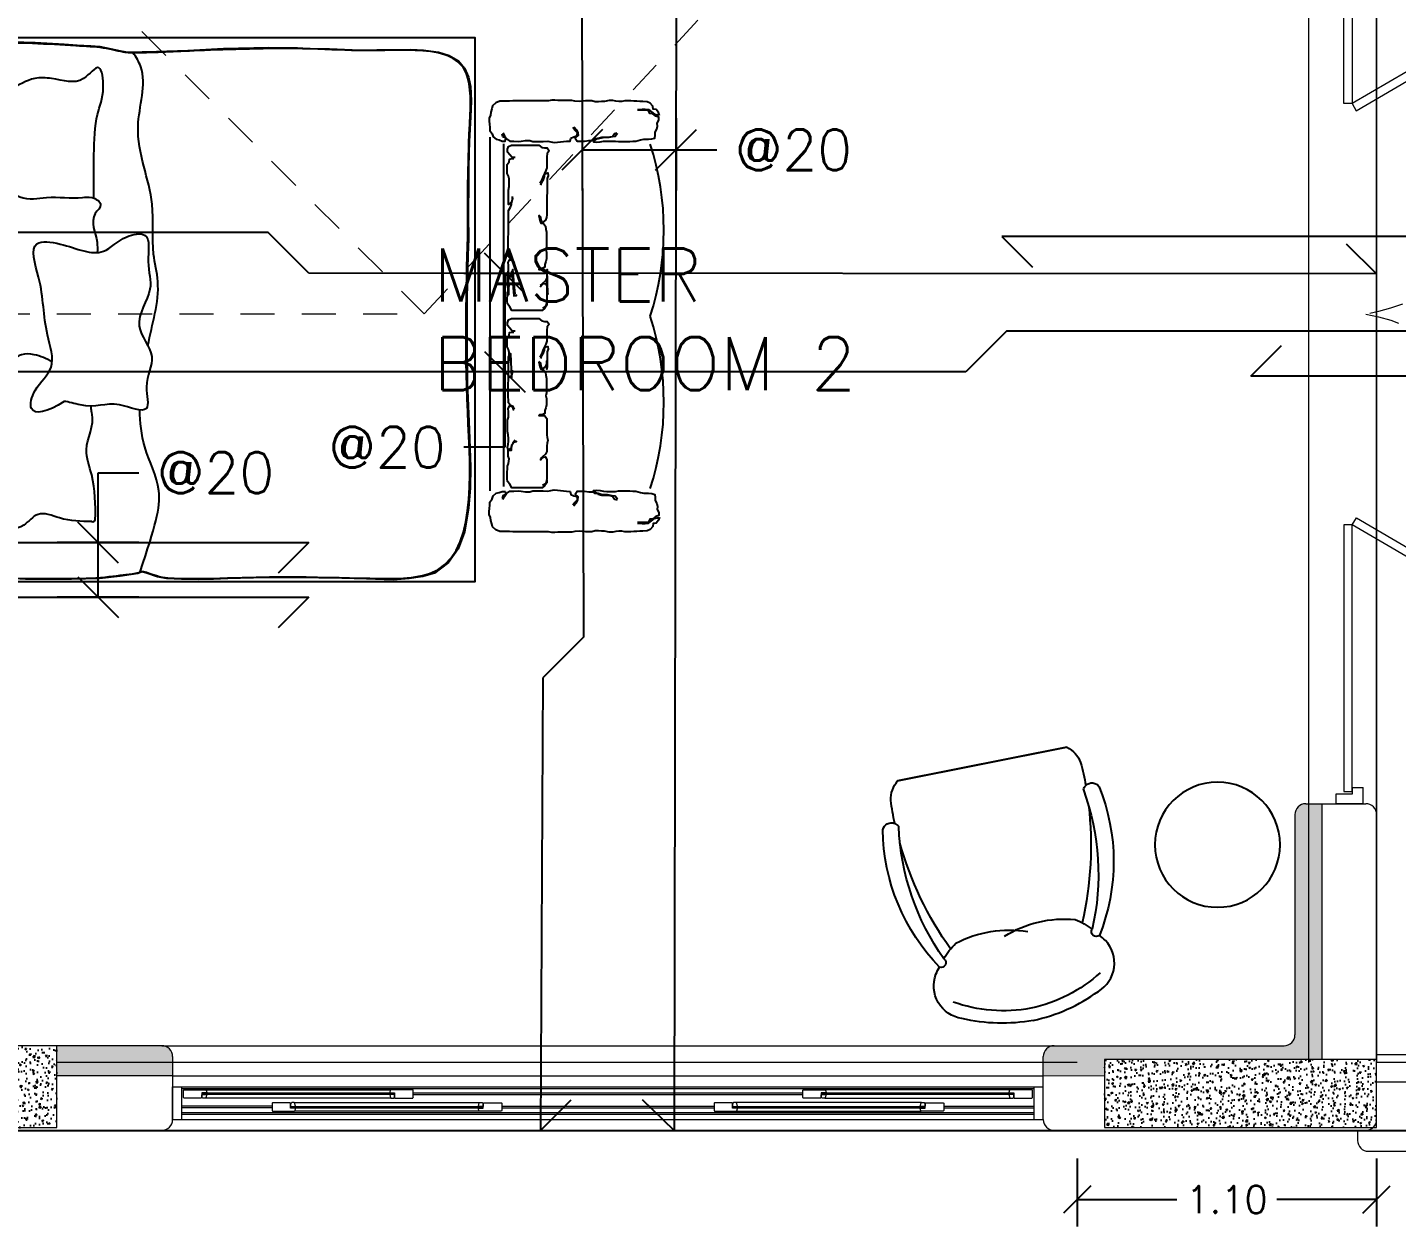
# Model space of a CAD drawing. Header units: metres. Extents: x -232 to 581, y 30 to 789.
# Drawn here: x 234.35 to 239.39, y 518.64 to 523.05 of the extents above; entities that cross this region are included whole.
import ezdxf

# ---------------------------------------------------------------- set-up
doc = ezdxf.new("R2010")
doc.units = ezdxf.units.M
doc.linetypes.add('HIDDEN', pattern=[9.525, 6.35, -3.175])
doc.linetypes.add('HIDDEN2', pattern=[0.1875, 0.125, -0.0625])
for name, color, linetype, lineweight in [('A-DOOR', 35, 'Continuous', 5), ('A-WALL', 250, 'Continuous', 20), ('baños', 140, 'Continuous', 0), ('Columnas', 7, 'Continuous', 18), ('cristales', 131, 'Continuous', 0), ('muros bajitos', 252, 'Continuous', 5), ('textos', 7, 'Continuous', 0), ('VIGAS', 1, 'HIDDEN', 15)]:
    doc.layers.add(name, color=color, linetype=linetype, lineweight=lineweight)
for name, color, linetype in [('ACERO', 5, 'Continuous'), ('BP', 3, 'Continuous'), ('DIMTEXTO', 4, 'Continuous'), ('HATCH', 8, 'Continuous'), ('MOBILIARIOS', 252, 'Continuous')]:
    doc.layers.add(name, color=color, linetype=linetype)
doc.layers.add('PISO', color=7, linetype='Continuous', lineweight=5, true_color=0xe6e6e6)
doc.layers.add('Techos 1', color=7, linetype='HIDDEN2', lineweight=9, true_color=0x42391a)
doc.layers.add('RELLENO SECCION', color=8, linetype='Continuous', lineweight=0, transparency=0.4)
doc.styles.add('SMPLEX', font='simplex.shx')
doc.styles.get("Standard").update_dxf_attribs({"font": 'arial.ttf'})
pattern_1 = [(50, (114.33107, 55.238796), (0.058299094, -0.005100507), [0.006096, -0.067056]), (355, (114.33107, 55.238796), (-0.011277895, 0.06113819), [0.0048768, -0.053644987]), (100.451445, (114.33593, 55.23837), (0.0470212, 0.05603768), [0.005180803, -0.056988878]), (46.1842, (114.33107, 55.25505), (0.086745293, -0.013453545), [0.009144, -0.100584]), (96.63556, (114.3383, 55.25393), (0.07596932, 0.07917636), [0.00777121, -0.085483395]), (351.18415, (114.33107, 55.25505), (0.07596932, 0.07917636), [0.00731519, -0.080467114]), (21, (114.3392, 55.25099), (0.048516605, -0.032724863), [0.006096, -0.067056]), (326, (114.3392, 55.25099), (0.01977665, 0.05894015), [0.0048768, -0.0536448]), (71.451445, (114.34324, 55.24826), (0.068293254, 0.026215286), [0.005180803, -0.05698878]), (37.5, (114.331071, 55.238796), (0.000988353, 0.0270576124), [0, -0.05299456, 0, -0.0544576, 0, -0.053848]), (7.5, (114.33107, 55.238796), (0.021382292, 0.032057784), [0, -0.03104896, 0, -0.05177536, 0, -0.0205232]), (327.5, (114.312946, 55.238796), (0.0433889905, -0.001833198), [0, -0.02032, 0, -0.0633984, 0, -0.0841248]), (317.5, (114.304818, 55.238796), (0.047401338, 0.008136477), [0, -0.026416, 0, -0.04210304, 0, -0.0597408])]

# ---------------------------------------------------------------- blocks, each defined once
blk = doc.blocks.new('_Oblique')
at = {"color": 0, "linetype": 'ByBlock', "lineweight": -2}
blk.add_line((-0.5, -0.5), (0.5, 0.5), dxfattribs=at)
blk = doc.blocks.new('planta de entrepiso 20.03')
at = {"layer": 'ACERO', "color": 18, "true_color": 0x000000}
for p, q in [((44.4167, -34.0168), (44.4278, -38.2041)), ((44.7682, -35.7421), (44.7602, -40.0168)), ((43.2678, -36.7175), (39.9025, -36.7176)), ((43.4178, -36.8675), (43.2678, -36.7175)), ((48.5189, -36.7333), (45.9644, -36.7333)), ((45.9644, -36.7333), (46.0769, -36.8458)), ((47.2297, -36.7594), (47.342, -36.87)), ((47.342, -36.87), (43.4178, -36.8675)), ((45.9821, -37.08), (45.8321, -37.23)), ((48.5337, -37.0799), (45.9821, -37.08)), ((46.8805, -37.2459), (46.993, -37.1334)), ((45.8321, -37.23), (41.692, -37.2301)), ((50.6741, -37.2459), (46.8805, -37.2459)), ((39.8498, -37.8575), (43.4178, -37.8575)), ((43.4178, -37.8575), (43.3053, -37.97)), ((39.8498, -38.0575), (43.4178, -38.0575)), ((43.4178, -38.0575), (43.3053, -38.17)), ((44.4278, -38.2041), (44.2774, -38.3537)), ((44.2774, -38.3537), (44.2687, -40.0168)), ((44.2687, -40.0168), (44.3815, -39.9046)), ((44.7602, -40.0168), (44.6438, -39.9039))]:
    blk.add_line(p, q, dxfattribs=at)
at = {"layer": 'BP', "color": 18, "ltscale": 0.2, "true_color": 0x000000}
blk.add_line((41.942, -40.0168), (52.4188, -40.0168), dxfattribs=at)
at = {"layer": 'DIMTEXTO', "color": 18, "true_color": 0x000000}
for p, q in [((44.4226, -36.303), (44.4226, -36.5643)), ((44.7674, -36.2985), (44.7674, -36.5643)), ((44.4226, -36.4143), (44.7674, -36.4143)), ((44.7674, -36.4143), (44.9174, -36.4143)), ((44.288, -36.8686), (43.988, -36.8686)), ((44.138, -36.8686), (44.138, -37.23)), ((44.288, -37.23), (43.988, -37.23)), ((44.138, -37.23), (44.138, -37.5068)), ((44.138, -37.5068), (43.988, -37.5068)), ((42.6433, -37.8575), (42.6433, -37.6006)), ((42.6433, -37.6006), (42.7933, -37.6006)), ((42.7933, -37.8575), (42.4933, -37.8575)), ((42.6433, -38.0575), (42.6433, -37.8575)), ((42.7933, -38.0575), (42.4933, -38.0575))]:
    blk.add_line(p, q, dxfattribs=at)
at = {"layer": 'DIMTEXTO', "color": 18, "ltscale": 0.2, "true_color": 0x000000}
for p, q in [((46.2415, -40.1202), (46.2415, -40.3702)), ((47.342, -40.1202), (47.342, -40.3702)), ((46.2415, -40.2702), (46.6084, -40.2702)), ((47.342, -40.2702), (46.9751, -40.2702))]:
    blk.add_line(p, q, dxfattribs=at)
at = {"layer": 'VIGAS', "color": 18, "true_color": 0x000000}
for p, q in [((47.092, -35.0968), (47.0919, -39.7668)), ((47.342, -35.0968), (47.3419, -39.7668)), ((46.2415, -39.7671), (42.492, -39.7668)), ((51.8919, -39.7647), (47.3419, -39.7668)), ((46.2415, -40.0171), (42.492, -40.0168)), ((51.892, -40.0147), (47.342, -40.0168))]:
    blk.add_line(p, q, dxfattribs=at)
at = {"layer": 'DIMTEXTO', "color": 18, "true_color": 0x000000, "xscale": 0.15, "yscale": 0.15, "zscale": 0.15}
for p, rotation in [((44.4226, -36.4143), 180), ((44.138, -36.8686), 90), ((44.138, -37.23), 270), ((42.6433, -37.8575), 90), ((42.6433, -38.0575), 270)]:
    blk.add_blockref('_Oblique', p, dxfattribs=dict(at, rotation=rotation))
blk.add_blockref('_Oblique', (44.7674, -36.4143), dxfattribs=at)
at = {"layer": 'DIMTEXTO', "color": 18, "ltscale": 0.2, "true_color": 0x000000, "xscale": 0.1, "yscale": 0.1, "zscale": 0.1, "rotation": 180}
blk.add_blockref('_Oblique', (46.2415, -40.2702), dxfattribs=at)
at = {"layer": 'DIMTEXTO', "color": 18, "ltscale": 0.2, "true_color": 0x000000, "xscale": 0.1, "yscale": 0.1, "zscale": 0.1}
blk.add_blockref('_Oblique', (47.342, -40.2702), dxfattribs=at)
at = {"layer": 'DIMTEXTO', "color": 18, "true_color": 0x000000, "char_height": 0.15, "attachment_point": 5, "style": 'SMPLEX', "bg_fill": 3, "box_fill_scale": 1.1, "bg_fill_color": 256, "bg_fill_true_color": 13158600, "bg_fill_transparency": 0}
for insert in [(45.1996, -36.4143), (43.7059, -37.5068), (43.0754, -37.6006)]:
    blk.add_mtext('\\A1;@20', dxfattribs=dict(at, insert=insert))
at = {"layer": 'DIMTEXTO', "color": 18, "ltscale": 0.2, "true_color": 0x000000, "insert": (46.7918, -40.2702), "char_height": 0.1, "attachment_point": 5, "style": 'SMPLEX', "bg_fill": 3, "box_fill_scale": 1.1, "bg_fill_color": 256, "bg_fill_true_color": 13158600, "bg_fill_transparency": 0}
blk.add_mtext('\\A1;1.10', dxfattribs=at)
blk = doc.blocks.new('A$Ca3ef8f56')
at = {"layer": 'MOBILIARIOS'}
for p, q in [((0.0032, 0.1527), (0.0032, 1.4519)), ((0.0532, 0.1694), (0.0532, 1.4284))]:
    blk.add_line(p, q, dxfattribs=at)
for points in [[(0.6249, 1.5324), (0.6212, 1.5434), (0.6126, 1.5544), (0.6016, 1.5556), (0.6004, 1.5666), (0.5906, 1.5776), (0.5796, 1.5825), (0.5637, 1.5837), (0.5527, 1.5837), (0.5417, 1.5849), (0.5307, 1.5849), (0.5197, 1.5862), (0.4977, 1.5862), (0.4867, 1.5837), (0.4757, 1.5837), (0.4647, 1.5849), (0.4537, 1.5874), (0.4402, 1.5874), (0.4231, 1.5837), (0.4121, 1.5837), (0.4011, 1.5825), (0.3889, 1.5825), (0.3766, 1.5862), (0.3534, 1.5862), (0.3412, 1.5849), (0.3302, 1.5837), (0.3143, 1.5849), (0.3033, 1.5874), (0.2519, 1.5874), (0.2409, 1.5886), (0.2299, 1.5886), (0.2177, 1.5862), (0.0868, 1.5862), (0.0746, 1.5849), (0.0391, 1.5849), (0.0245, 1.5788), (0.0122, 1.5678), (0.0086, 1.5568), (0.0061, 1.5446), (0.0037, 1.5336), (0, 1.5226), (0, 1.5116), (0.0012, 1.5006), (0.0024, 1.4884), (0.0024, 1.4774), (0.011, 1.4652), (0.0147, 1.4542), (0.0257, 1.4445), (0.0367, 1.442), (0.0477, 1.4383), (0.0587, 1.4383), (0.0611, 1.4493), (0.0501, 1.4542), (0.0477, 1.464)], [(0.4708, 1.4664), (0.4622, 1.4554), (0.4512, 1.4542), (0.4341, 1.4506), (0.4231, 1.4506), (0.4109, 1.4493), (0.3999, 1.4457), (0.3876, 1.4457), (0.3828, 1.4347), (0.395, 1.4335), (0.4072, 1.4347), (0.4194, 1.4371), (0.4317, 1.4383), (0.4635, 1.4383), (0.4745, 1.4359), (0.516, 1.4359), (0.527, 1.4371), (0.5381, 1.4371), (0.5552, 1.442), (0.5674, 1.4445), (0.5845, 1.4445), (0.5968, 1.4457), (0.6078, 1.4493), (0.609, 1.4603), (0.609, 1.4713), (0.6151, 1.4823), (0.6175, 1.4933), (0.6163, 1.5043), (0.6224, 1.5153), (0.6224, 1.5263), (0.6114, 1.53), (0.6004, 1.5385), (0.5894, 1.5397), (0.5845, 1.5507), (0.5735, 1.552), (0.5442, 1.552)], [(0.5442, 1.5544), (0.5613, 1.5556), (0.5723, 1.5556), (0.5845, 1.5544), (0.5955, 1.5458), (0.6065, 1.5373), (0.6175, 1.5348), (0.6212, 1.5348)], [(0.0501, 1.4677), (0.0563, 1.4567), (0.0636, 1.4457), (0.0758, 1.4371), (0.0905, 1.4371), (0.1064, 1.4359), (0.1174, 1.4371), (0.1333, 1.4396), (0.1492, 1.4396), (0.1602, 1.4359), (0.1981, 1.4359), (0.2152, 1.4371), (0.2262, 1.4347), (0.2385, 1.4322), (0.2507, 1.4335), (0.2617, 1.4347), (0.2727, 1.4359), (0.2837, 1.4371), (0.2972, 1.4383), (0.2996, 1.4493), (0.3106, 1.4542), (0.3216, 1.4567), (0.3241, 1.4677), (0.3143, 1.4787), (0.3069, 1.4884)], [(0.3106, 1.4909), (0.3204, 1.4799), (0.3253, 1.4689), (0.3265, 1.4579), (0.3155, 1.4481), (0.3228, 1.4371), (0.3497, 1.4371), (0.3656, 1.4396), (0.3779, 1.4396), (0.3889, 1.4408), (0.3999, 1.4481), (0.4133, 1.4518), (0.4402, 1.4518), (0.4525, 1.4554), (0.4598, 1.4664), (0.4696, 1.4689)], [(0.0946, 1.3772), (0.0844, 1.3772), (0.0759, 1.3874), (0.0673, 1.3976), (0.0673, 1.4078), (0.0708, 1.4181), (0.081, 1.4232), (0.1822, 1.4232), (0.1924, 1.4146), (0.2026, 1.4129), (0.2129, 1.4129), (0.2197, 1.4027), (0.2129, 1.3925), (0.2112, 1.3806), (0.2112, 1.3397), (0.2078, 1.3294), (0.2026, 1.3192), (0.1975, 1.309), (0.1941, 1.2988), (0.189, 1.2885), (0.1856, 1.2817)], [(0.0844, 1.234), (0.0844, 1.2238), (0.081, 1.2135), (0.0708, 1.205), (0.0708, 1.2579), (0.0725, 1.2715), (0.0725, 1.2988), (0.0708, 1.309), (0.0656, 1.3192), (0.0656, 1.3516), (0.0725, 1.3618), (0.0742, 1.372), (0.0844, 1.3737), (0.0895, 1.3737)], [(0.189, 1.2766), (0.1924, 1.2868), (0.1992, 1.2971), (0.2026, 1.3073), (0.2044, 1.3175), (0.2146, 1.3209), (0.2163, 1.3107), (0.2129, 1.3005), (0.2129, 1.2476), (0.2112, 1.2374), (0.2112, 1.1675), (0.2095, 1.1573), (0.2061, 1.1471), (0.1958, 1.1385), (0.1907, 1.1488), (0.189, 1.159), (0.1822, 1.1658)], [(0.0929, 0.9903), (0.0878, 1.0005), (0.0776, 1.0039), (0.0708, 1.0141), (0.0708, 1.0244), (0.069, 1.0346), (0.069, 1.0857), (0.0708, 1.0959), (0.0708, 1.1829), (0.0776, 1.1948), (0.081, 1.205), (0.0827, 1.2152), (0.0861, 1.2272), (0.0861, 1.2289)], [(0.1822, 1.1641), (0.1856, 1.1471), (0.189, 1.1368), (0.1992, 1.1351), (0.2061, 1.1249), (0.2078, 1.1147), (0.2095, 1.1028), (0.2095, 1.0499), (0.2078, 1.0397), (0.2095, 1.0295), (0.2095, 1.0056), (0.2078, 0.9954), (0.2044, 0.9852), (0.2044, 0.9749), (0.1941, 0.9698), (0.1839, 0.9698), (0.1822, 0.9664), (0.2026, 0.9664), (0.2112, 0.9562), (0.2112, 0.8965), (0.2129, 0.8863), (0.2146, 0.8761), (0.2129, 0.9659), (0.2112, 0.9556), (0.2112, 0.9352), (0.2061, 0.925), (0.1958, 0.9147), (0.1873, 0.9079)], [(0.2112, 0.8449), (0.2112, 0.8346), (0.2044, 0.8244), (0.1941, 0.8159), (0.0827, 0.8159), (0.0759, 0.8295), (0.0673, 0.8397), (0.0656, 0.85), (0.0656, 0.8602), (0.0673, 0.8704), (0.0673, 0.8806), (0.0708, 0.8909), (0.0725, 0.9079), (0.069, 0.9181), (0.069, 0.9386), (0.081, 0.9403), (0.0827, 0.959), (0.0895, 0.8693), (0.0998, 0.871), (0.0981, 0.8744)], [(0.0946, 0.8761), (0.0861, 0.9659), (0.081, 0.9556), (0.0793, 0.9454), (0.069, 0.9403), (0.0673, 0.9505), (0.069, 0.9607), (0.0708, 0.8727), (0.0708, 0.8829), (0.069, 0.8965), (0.0673, 0.9085), (0.0673, 0.9494), (0.0708, 0.9613), (0.0708, 0.9818), (0.069, 0.992), (0.0742, 1.0022), (0.0844, 1.0005), (0.0878, 0.9903), (0.0895, 0.9869)], [(0.1873, 0.9028), (0.1958, 0.913), (0.2061, 0.9147), (0.2112, 0.9045), (0.2112, 0.8517), (0.2095, 0.8414), (0.2061, 0.8312), (0.1958, 0.8244)], [(0.0946, 0.74), (0.0844, 0.74), (0.0759, 0.7502), (0.0673, 0.7604), (0.0673, 0.7707), (0.0708, 0.7809), (0.081, 0.786), (0.1822, 0.786), (0.1924, 0.7775), (0.2026, 0.7758), (0.2129, 0.7758), (0.2197, 0.7656), (0.2129, 0.7553), (0.2112, 0.7434), (0.2112, 0.7025), (0.2078, 0.6923), (0.2026, 0.6821), (0.1975, 0.6718), (0.1941, 0.6616), (0.189, 0.6514), (0.1856, 0.6446)], [(0.0844, 0.5968), (0.0844, 0.5866), (0.081, 0.5764), (0.0708, 0.5679), (0.0708, 0.6207), (0.0725, 0.6343), (0.0725, 0.6616), (0.0708, 0.6718), (0.0656, 0.6821), (0.0656, 0.7144), (0.0725, 0.7247), (0.0742, 0.7349), (0.0844, 0.7366), (0.0895, 0.7366)], [(0.0929, 0.4531), (0.0878, 0.4633), (0.0776, 0.4668), (0.0708, 0.477), (0.0708, 0.4872), (0.069, 0.4974), (0.069, 0.5486), (0.0708, 0.5588), (0.0708, 0.6457), (0.0776, 0.6576), (0.081, 0.5679), (0.0827, 0.5781), (0.0861, 0.59), (0.0861, 0.5917)], [(0.189, 0.6394), (0.1924, 0.6497), (0.1992, 0.6599), (0.2026, 0.6701), (0.2044, 0.6803), (0.2146, 0.6838), (0.2163, 0.6735), (0.2129, 0.6633), (0.2129, 0.6105), (0.2112, 0.6002), (0.2112, 0.6304), (0.2095, 0.6201), (0.2061, 0.6099), (0.1958, 0.6014), (0.1907, 0.6116), (0.189, 0.6218), (0.1822, 0.6287)], [(0.1822, 0.627), (0.1856, 0.6099), (0.189, 0.5997), (0.1992, 0.598), (0.2061, 0.5878), (0.2078, 0.5775), (0.2095, 0.5656), (0.2095, 0.5128), (0.2078, 0.5025), (0.2095, 0.4923), (0.2095, 0.4685), (0.2078, 0.4582), (0.2044, 0.448), (0.2044, 0.4378), (0.1941, 0.4327), (0.1839, 0.4327), (0.1822, 0.4293), (0.2026, 0.4293), (0.2112, 0.419), (0.2112, 0.3594), (0.2129, 0.3492), (0.2146, 0.3389), (0.2129, 0.3287), (0.2112, 0.3185), (0.2112, 0.298), (0.2061, 0.2878), (0.1958, 0.2776), (0.1873, 0.2708)], [(0.0946, 0.3389), (0.0861, 0.3287), (0.081, 0.3185), (0.0793, 0.3083), (0.069, 0.3031), (0.0673, 0.3134), (0.069, 0.3236), (0.0708, 0.3355), (0.0708, 0.3457), (0.069, 0.3594), (0.0673, 0.3713), (0.0673, 0.4122), (0.0708, 0.4241), (0.0708, 0.4446), (0.069, 0.4548), (0.0742, 0.465), (0.0844, 0.4633), (0.0878, 0.4531), (0.0895, 0.4497)], [(0.2112, 0.1926), (0.2112, 0.1824), (0.2044, 0.1721), (0.1941, 0.1636), (0.0827, 0.1636), (0.0759, 0.1772), (0.0673, 0.1875), (0.0656, 0.1977), (0.0656, 0.223), (0.0673, 0.2333), (0.0673, 0.2435), (0.0708, 0.2537), (0.0725, 0.2708), (0.069, 0.281), (0.069, 0.3014), (0.081, 0.3031), (0.0827, 0.3219), (0.0895, 0.3321), (0.0998, 0.3338), (0.0981, 0.3372)], [(0.1873, 0.2656), (0.1958, 0.2759), (0.2061, 0.2776), (0.2112, 0.2673), (0.2112, 0.1994), (0.2095, 0.1892), (0.2061, 0.179), (0.1958, 0.1721)], [(0.0501, 0.1209), (0.0563, 0.1319), (0.0636, 0.1429), (0.0758, 0.1515), (0.0905, 0.1515), (0.1064, 0.1527), (0.1174, 0.1515), (0.1333, 0.149), (0.1492, 0.149), (0.1602, 0.1527), (0.1981, 0.1527), (0.2152, 0.1515), (0.2262, 0.1539), (0.2385, 0.1564), (0.2507, 0.1551), (0.2617, 0.1539), (0.2727, 0.1527), (0.2837, 0.1515), (0.2972, 0.1503), (0.2996, 0.1393), (0.3106, 0.1344), (0.3216, 0.1319), (0.3241, 0.1209), (0.3143, 0.1099), (0.3069, 0.1002)], [(0.3106, 0.0977), (0.3204, 0.1087), (0.3253, 0.1197), (0.3265, 0.1307), (0.3155, 0.1405), (0.3228, 0.1515), (0.3497, 0.1515), (0.3656, 0.149), (0.3779, 0.149), (0.3889, 0.1478), (0.3999, 0.1405), (0.4133, 0.1368), (0.4402, 0.1368), (0.4525, 0.1332), (0.4598, 0.1222), (0.4696, 0.1197)], [(0.4708, 0.1222), (0.4622, 0.1332), (0.4512, 0.1344), (0.4341, 0.138), (0.4231, 0.138), (0.4109, 0.1393), (0.3999, 0.1429), (0.3876, 0.1429), (0.3828, 0.1539), (0.395, 0.1551), (0.4072, 0.1539), (0.4194, 0.1515), (0.4317, 0.1503), (0.4635, 0.1503), (0.4745, 0.1527), (0.516, 0.1527), (0.527, 0.1515), (0.5381, 0.1515), (0.5552, 0.1466), (0.5674, 0.1441), (0.5845, 0.1441), (0.5968, 0.1429), (0.6078, 0.1393), (0.609, 0.1283), (0.609, 0.1173), (0.6151, 0.1063), (0.6175, 0.0953), (0.6163, 0.0843), (0.6224, 0.0733), (0.6224, 0.0623), (0.6114, 0.0586), (0.6004, 0.0501), (0.5894, 0.0489), (0.5845, 0.0379), (0.5735, 0.0366), (0.5442, 0.0366)], [(0.6249, 0.0562), (0.6212, 0.0452), (0.6126, 0.0342), (0.6016, 0.033), (0.6004, 0.022), (0.5906, 0.011), (0.5796, 0.0061), (0.5637, 0.0049), (0.5527, 0.0049), (0.5417, 0.0037), (0.5307, 0.0037), (0.5197, 0.0024), (0.4977, 0.0024), (0.4867, 0.0049), (0.4757, 0.0049), (0.4647, 0.0037), (0.4537, 0.0012), (0.4402, 0.0012), (0.4231, 0.0049), (0.4121, 0.0049), (0.4011, 0.0061), (0.3889, 0.0061), (0.3766, 0.0024), (0.3534, 0.0024), (0.3412, 0.0037), (0.3302, 0.0049), (0.3143, 0.0037), (0.3033, 0.0012), (0.2519, 0.0012), (0.2409, 0), (0.2299, 0), (0.2177, 0.0024), (0.0868, 0.0024), (0.0746, 0.0037), (0.0391, 0.0037), (0.0245, 0.0098), (0.0122, 0.0208), (0.0086, 0.0318), (0.0061, 0.044), (0.0037, 0.055), (0, 0.066), (0, 0.077), (0.0012, 0.088), (0.0024, 0.1002), (0.0024, 0.1112), (0.011, 0.1234), (0.0147, 0.1344), (0.0257, 0.1441), (0.0367, 0.1466), (0.0477, 0.1503), (0.0587, 0.1503), (0.0611, 0.1393), (0.0501, 0.1344), (0.0477, 0.1246)], [(0.5442, 0.0342), (0.5613, 0.033), (0.5723, 0.033), (0.5845, 0.0342), (0.5955, 0.0428), (0.6065, 0.0513), (0.6175, 0.0537), (0.6212, 0.0537)]]:
    blk.add_lwpolyline(points, dxfattribs=at)
for centre in [(-0.3846, 1.1107), (-0.3846, 0.4779)]:
    blk.add_arc(centre, 1.0261, 342.0399, 17.9601, dxfattribs=at)
blk = doc.blocks.new('A$Ca77e88c0')
at = {"layer": 'MOBILIARIOS', "linetype": 'Continuous'}
for p, q in [((0, 1.3457), (0.2432, 0.761)), ((0.2435, 0.7603), (0, 1.3457))]:
    blk.add_line(p, q, dxfattribs=at)
for points in [[(1.0081, 1.4216, 0.103931), (0.8565, 1.6353, 0.481643), (0.668, 1.624, 0.047693), (0.6541, 1.5985, 0.047693)], [(1.0081, 1.4216, -0.103931), (1.0528, 1.1635, -0.481643), (0.9119, 1.0378, -0.047693), (0.884, 1.0459, -0.047693)]]:
    blk.add_lwpolyline(points, format="xyb", dxfattribs=at)
blk.add_circle((0.8492, 0.4996), 0.2299, dxfattribs=at)
for centre, radius, start, end in [((0.5212, 0.8742), 0.7364, 79.5964, 123.1415), ((0.4617, 1.1866), 0.5495, 23.3314, 53.5948), ((0.4617, 1.1866), 0.5495, 23.3314, 53.5948), ((0.612, 0.6674), 0.9011, 88.3763, 121.4796), ((0.612, 0.6674), 0.9011, 88.3763, 121.4796), ((0.8583, 1.4567), 0.2476, 153.2165, 169.9182), ((0.8583, 1.4567), 0.2476, 153.2165, 169.9182), ((0.6434, 1.5847), 0.0175, 250.4542, 52.0587), ((0.6434, 1.5847), 0.0175, 250.4542, 52.0587), ((0.5865, 0.2493), 1.2787, 88.4542, 107.9351), ((0.5865, 0.2493), 1.2787, 88.4542, 107.9351), ((0.1421, 1.4684), 0.0325, 136.3787, 235.7351), ((1.0281, 1.5426), 0.4158, 185.8786, 223.4033), ((1.0281, 1.5426), 0.4158, 185.8786, 223.4033), ((0.4823, 0.53), 0.9795, 111.4631, 116.5118), ((0.1421, 1.4684), 0.0325, 235.6979, 268.7539), ((0.0995, 1.3192), 0.1029, 121.9514, 165.0616), ((0.4562, 1.1998), 0.5495, 351.575, 21.8384), ((0.4562, 1.1998), 0.5495, 351.575, 21.8384), ((1.108, 1.3505), 0.4158, 181.7665, 219.2912), ((-0.1206, 1.9492), 1.2787, 297.2347, 316.7156), ((-0.1206, 1.9492), 1.2787, 297.2347, 316.7156), ((0.9273, 1.2907), 0.2476, 235.2516, 251.9533), ((0.9273, 1.2907), 0.2476, 235.2516, 251.9533), ((0.8666, 1.048), 0.0175, 353.1111, 154.7156), ((0.8666, 1.048), 0.0175, 353.1111, 154.7156), ((0.1939, 1.6724), 0.9011, 283.6902, 316.7935), ((0.1939, 1.6724), 0.9011, 283.6902, 316.7935), ((0.2766, 1.4622), 0.7364, 282.0283, 325.5734), ((0.2948, 0.8495), 0.1029, 240.0914, 283.2016), ((0.0052, 1.6774), 0.9795, 288.6412, 293.6898), ((0.4307, 0.7745), 0.0325, 169.4347, 268.7911), ((0.4307, 0.7745), 0.0325, 136.3787, 169.4347), ((0.4307, 0.7745), 0.0325, 136.3787, 169.4347)]:
    blk.add_arc(centre, radius, start, end, dxfattribs=at)
blk = doc.blocks.new('A$C2f9b60d5')
at = {"layer": 'A-DOOR'}
for p, q in [((0, 0.1005), (0.06, 0.1005)), ((0, 0.1005), (0, 0.0005)), ((0.035, 0.0605), (0.035, 0.0005)), ((0.06, 0.0605), (0.035, 0.0605)), ((0.06, 0.0605), (0.06, 0.1005)), ((3.6, 0.1), (3.54, 0.1)), ((3.54, 0.06), (3.54, 0.1)), ((3.54, 0.06), (3.565, 0.06)), ((3.565, 0.06), (3.565, 0)), ((3.6, 0.1), (3.6, 0)), ((0.035, 0.0005), (0, 0.0005)), ((3.565, 0), (3.6, 0))]:
    blk.add_line(p, q, dxfattribs=at)
for points in [[(0.6314, 0.7341), (1.0247, 0.0604), (1.0509, 0.0757), (0.6576, 0.7494)], [(2.9658, 0.7337), (2.5723, 0.0601), (2.5462, 0.0754), (2.9397, 0.749)], [(0.0446, 0.0605), (1.0247, 0.0604), (1.0247, 0.0301), (0.0446, 0.0302)], [(3.5524, 0.06), (2.5723, 0.0601), (2.5723, 0.0298), (3.5524, 0.0297)]]:
    blk.add_lwpolyline(points, close=True, dxfattribs=at)
at = {"layer": 'A-DOOR', "linetype": 'HIDDEN2'}
for centre, start, end in [((0.96, -0.0488), 10.7613, 110.7488), ((2.637, -0.0491), 69.2325, 169.2199)]:
    blk.add_arc(centre, 0.8536, start, end, dxfattribs=at)
blk = doc.blocks.new('A$C89702949')
at = {"layer": 'HATCH'}
h = blk.add_hatch(dxfattribs=at)
h.set_pattern_fill('AR-CONC', color=256, scale=0.00032)
h.set_pattern_definition(pattern_1)
h.paths.add_polyline_path([(15.3, 0.3), (15.3, 0), (16.1, 0), (16.1, 0.3)])
h = blk.add_hatch(dxfattribs=at)
h.set_pattern_fill('AR-CONC', color=256, scale=0.00032)
h.set_pattern_definition(pattern_1)
h.paths.add_polyline_path([(19.95, 0), (19.9496, 0.25), (20.7, 0.25), (20.7004, 0.25), (20.9496, 0.25), (20.9496, 0)])
at = {"layer": 'Columnas'}
blk.add_lwpolyline([(15.3, 0.3), (15.3, 0), (16.1, 0), (16.1, 0.3)], close=True, dxfattribs=at)
blk.add_lwpolyline([(19.95, 0), (20.95, 0), (20.95, 0.25), (20.7, 0.25), (20.7, 0.25), (19.95, 0.25), (19.9495, 0)], dxfattribs=at)
blk = doc.blocks.new('20.03.2026 LN 09 SEGUNDO NIVEL ARQ')
at = {"layer": 'RELLENO SECCION'}
h = blk.add_hatch(color=5, dxfattribs=at)
h.dxf.hatch_style = 1
edge = h.paths.add_edge_path()
edge.add_arc((95.9059, -62.1477), 0.04, 270, 360, ccw=False)
edge.add_line((95.9059, -62.1877), (95.0609, -62.1877))
edge.add_arc((95.0609, -62.2277), 0.04, 90, 180)
edge.add_line((95.0209, -62.2277), (95.0209, -62.2986))
edge.add_line((95.0209, -62.2986), (95.2458, -62.2986))
edge.add_line((95.2458, -62.2986), (95.2459, -62.2377))
edge.add_line((95.2459, -62.2377), (95.9959, -62.2377))
edge.add_line((95.9959, -62.2377), (96.0459, -62.2377))
edge.add_line((96.0459, -62.2377), (96.0459, -61.2986))
edge.add_line((96.0459, -61.2986), (95.9859, -61.2986))
edge.add_arc((95.9859, -61.3386), 0.04, 90, 180)
edge.add_line((95.9459, -61.3386), (95.9459, -62.1477))
edge = h.paths.add_edge_path()
edge.add_arc((91.7809, -62.2277), 0.04, 360, 450)
edge.add_line((91.7809, -62.1877), (91.3959, -62.1877))
edge.add_line((91.3959, -62.1877), (91.3959, -62.2986))
edge.add_line((91.3959, -62.2986), (91.8209, -62.2986))
edge.add_line((91.8209, -62.2986), (91.8209, -62.2277))
at = {"layer": 'A-DOOR', "color": 5}
for p, q in [((91.8209, -62.2986), (95.021, -62.2986)), ((91.8209, -62.3386), (95.0209, -62.3386)), ((91.8549, -62.4586), (91.8549, -62.3386)), ((91.8549, -62.3446), (94.9869, -62.3446)), ((91.8609, -62.3511), (91.8624, -62.3496)), ((91.8624, -62.3496), (91.9431, -62.3496)), ((91.9431, -62.3496), (91.9449, -62.3511)), ((91.9431, -62.3496), (92.6228, -62.3496)), ((92.6228, -62.3496), (92.6209, -62.3511)), ((92.7034, -62.3496), (92.6228, -62.3496)), ((92.7049, -62.3511), (92.7034, -62.3496)), ((94.1369, -62.3511), (94.1384, -62.3496)), ((94.1384, -62.3496), (94.2191, -62.3496)), ((94.2191, -62.3496), (94.2209, -62.3511)), ((94.8988, -62.3496), (94.2191, -62.3496)), ((94.8988, -62.3496), (94.8969, -62.3511)), ((94.9794, -62.3496), (94.8988, -62.3496)), ((94.9809, -62.3511), (94.9794, -62.3496)), ((94.9869, -62.4586), (94.9869, -62.3386)), ((91.8609, -62.3781), (91.8609, -62.3511)), ((91.8624, -62.3796), (91.8609, -62.3781)), ((91.9274, -62.3796), (91.8624, -62.3796)), ((91.9289, -62.3781), (91.9274, -62.3796)), ((91.9464, -62.3606), (91.9289, -62.3606)), ((91.9289, -62.3606), (91.9289, -62.3781)), ((91.9289, -62.3636), (91.9339, -62.3636)), ((91.9289, -62.3636), (91.9339, -62.3636)), ((91.9339, -62.3616), (91.9399, -62.3656)), ((91.9339, -62.3656), (91.9399, -62.3616)), ((92.6237, -62.3806), (91.9422, -62.3806)), ((91.9449, -62.3511), (91.9469, -62.3591)), ((91.9469, -62.3601), (91.9464, -62.3606)), ((91.9469, -62.3591), (91.9469, -62.3601)), ((92.1884, -62.3976), (92.1869, -62.3991)), ((92.1869, -62.3991), (92.1869, -62.4261)), ((92.2534, -62.3976), (92.1884, -62.3976)), ((92.2549, -62.3991), (92.2534, -62.3976)), ((92.2549, -62.4166), (92.2549, -62.3991)), ((92.2682, -62.3966), (92.9497, -62.3966)), ((92.6209, -62.3511), (92.6189, -62.3591)), ((92.6189, -62.3591), (92.6189, -62.3601)), ((92.6189, -62.3601), (92.6194, -62.3606)), ((92.6194, -62.3606), (92.6369, -62.3606)), ((92.6319, -62.3616), (92.6259, -62.3656)), ((92.6319, -62.3656), (92.6259, -62.3616)), ((92.6369, -62.3636), (92.6319, -62.3636)), ((92.6369, -62.3636), (92.6319, -62.3636)), ((92.6369, -62.3606), (92.6369, -62.3781)), ((92.6369, -62.3781), (92.6384, -62.3796)), ((92.6384, -62.3796), (92.7034, -62.3796)), ((92.7049, -62.3781), (92.7034, -62.3796)), ((92.7049, -62.3781), (92.7049, -62.3511)), ((94.1369, -62.3616), (92.7049, -62.3616)), ((94.1369, -62.3676), (92.7049, -62.3676)), ((92.9629, -62.3991), (92.9644, -62.3976)), ((92.9629, -62.4166), (92.9629, -62.3991)), ((92.9644, -62.3976), (93.0294, -62.3976)), ((93.0294, -62.3976), (93.0309, -62.3991)), ((93.0309, -62.3991), (93.0309, -62.4261)), ((93.8124, -62.3976), (93.8109, -62.3991)), ((93.8109, -62.3991), (93.8109, -62.4261)), ((93.8774, -62.3976), (93.8124, -62.3976)), ((93.8789, -62.3991), (93.8774, -62.3976)), ((93.8789, -62.4166), (93.8789, -62.3991)), ((94.5737, -62.3966), (93.8922, -62.3966)), ((94.1369, -62.3781), (94.1369, -62.3511)), ((94.1369, -62.3781), (94.1384, -62.3796)), ((94.2034, -62.3796), (94.1384, -62.3796)), ((94.2049, -62.3781), (94.2034, -62.3796)), ((94.2224, -62.3606), (94.2049, -62.3606)), ((94.2049, -62.3606), (94.2049, -62.3781)), ((94.2049, -62.3636), (94.2099, -62.3636)), ((94.2049, -62.3636), (94.2099, -62.3636)), ((94.2099, -62.3616), (94.2159, -62.3656)), ((94.2099, -62.3656), (94.2159, -62.3616)), ((94.2182, -62.3806), (94.8997, -62.3806)), ((94.2209, -62.3511), (94.2229, -62.3591)), ((94.2229, -62.3601), (94.2224, -62.3606)), ((94.2229, -62.3591), (94.2229, -62.3601)), ((94.5869, -62.3991), (94.5884, -62.3976)), ((94.5869, -62.4166), (94.5869, -62.3991)), ((94.5884, -62.3976), (94.6534, -62.3976)), ((94.6534, -62.3976), (94.6549, -62.3991)), ((94.6549, -62.3991), (94.6549, -62.4261)), ((94.8969, -62.3511), (94.8949, -62.3591)), ((94.8949, -62.3591), (94.8949, -62.3601)), ((94.8949, -62.3601), (94.8954, -62.3606)), ((94.8954, -62.3606), (94.9129, -62.3606)), ((94.9079, -62.3616), (94.9019, -62.3656)), ((94.9079, -62.3656), (94.9019, -62.3616)), ((94.9129, -62.3636), (94.9079, -62.3636)), ((94.9129, -62.3636), (94.9079, -62.3636)), ((94.9129, -62.3606), (94.9129, -62.3781)), ((94.9129, -62.3781), (94.9144, -62.3796)), ((94.9144, -62.3796), (94.9794, -62.3796)), ((94.9794, -62.3796), (94.9809, -62.3781)), ((94.9809, -62.3781), (94.9809, -62.3511)), ((92.1869, -62.4096), (91.8549, -62.4096)), ((92.1869, -62.4156), (91.8549, -62.4156)), ((91.8549, -62.4326), (94.9869, -62.4326)), ((91.8549, -62.4386), (94.9869, -62.4386)), ((92.1869, -62.4261), (92.1884, -62.4276)), ((92.1884, -62.4276), (92.2691, -62.4276)), ((92.2549, -62.4136), (92.2599, -62.4136)), ((92.2549, -62.4136), (92.2599, -62.4136)), ((92.2724, -62.4166), (92.2549, -62.4166)), ((92.2599, -62.4156), (92.2659, -62.4116)), ((92.2599, -62.4116), (92.2659, -62.4156)), ((92.2691, -62.4276), (92.2709, -62.4262)), ((92.9488, -62.4276), (92.2691, -62.4276)), ((92.2709, -62.4262), (92.2729, -62.4181)), ((92.2729, -62.4171), (92.2724, -62.4166)), ((92.2729, -62.4181), (92.2729, -62.4171)), ((92.9449, -62.4171), (92.9454, -62.4166)), ((92.9449, -62.4181), (92.9449, -62.4171)), ((92.9469, -62.4262), (92.9449, -62.4181)), ((92.9454, -62.4166), (92.9629, -62.4166)), ((92.9488, -62.4276), (92.9469, -62.4262)), ((93.0294, -62.4276), (92.9488, -62.4276)), ((92.9579, -62.4156), (92.9519, -62.4116)), ((92.9579, -62.4116), (92.9519, -62.4156)), ((92.9629, -62.4136), (92.9579, -62.4136)), ((92.9629, -62.4136), (92.9579, -62.4136)), ((93.0309, -62.4261), (93.0294, -62.4276)), ((93.0309, -62.4096), (93.8109, -62.4096)), ((93.0309, -62.4156), (93.8109, -62.4156)), ((93.8109, -62.4261), (93.8124, -62.4276)), ((93.8124, -62.4276), (93.8931, -62.4276)), ((93.8789, -62.4136), (93.8839, -62.4136)), ((93.8789, -62.4136), (93.8839, -62.4136)), ((93.8964, -62.4166), (93.8789, -62.4166)), ((93.8839, -62.4156), (93.8899, -62.4116)), ((93.8839, -62.4116), (93.8899, -62.4156)), ((93.8931, -62.4276), (93.8949, -62.4262)), ((93.8931, -62.4276), (94.5728, -62.4276)), ((93.8949, -62.4262), (93.8969, -62.4181)), ((93.8969, -62.4171), (93.8964, -62.4166)), ((93.8969, -62.4181), (93.8969, -62.4171)), ((94.5689, -62.4171), (94.5694, -62.4166)), ((94.5689, -62.4181), (94.5689, -62.4171)), ((94.5709, -62.4262), (94.5689, -62.4181)), ((94.5694, -62.4166), (94.5869, -62.4166)), ((94.5728, -62.4276), (94.5709, -62.4262)), ((94.6534, -62.4276), (94.5728, -62.4276)), ((94.5819, -62.4156), (94.5759, -62.4116)), ((94.5819, -62.4116), (94.5759, -62.4156)), ((94.5869, -62.4136), (94.5819, -62.4136)), ((94.5869, -62.4136), (94.5819, -62.4136)), ((94.6549, -62.4261), (94.6534, -62.4276)), ((94.6549, -62.4096), (94.9869, -62.4096)), ((94.6549, -62.4156), (94.9869, -62.4156)), ((91.7809, -62.4986), (95.0609, -62.4986)), ((91.8209, -62.4586), (95.0209, -62.4586))]:
    blk.add_line(p, q, dxfattribs=at)
for points in [[(91.9289, -62.3636), (91.9339, -62.3636), (91.9339, -62.3636), (91.9289, -62.3636)], [(91.9339, -62.3616), (91.9399, -62.3616), (91.9399, -62.3656), (91.9339, -62.3656)], [(91.9339, -62.3656), (92.6319, -62.3656), (92.6319, -62.3616), (91.9339, -62.3616)], [(91.9339, -62.3616), (92.6319, -62.3616), (92.6319, -62.3656), (91.9339, -62.3656)], [(91.9464, -62.3606), (91.9344, -62.3606), (91.9344, -62.3616), (91.9464, -62.3616)], [(91.9464, -62.3656), (91.9344, -62.3656), (91.9344, -62.3666), (91.9464, -62.3666)], [(91.9399, -62.3616), (91.9449, -62.3616), (91.9449, -62.3656), (91.9399, -62.3656)], [(92.6194, -62.3606), (92.6314, -62.3606), (92.6314, -62.3616), (92.6194, -62.3616)], [(92.6194, -62.3656), (92.6314, -62.3656), (92.6314, -62.3666), (92.6194, -62.3666)], [(92.6259, -62.3616), (92.6209, -62.3616), (92.6209, -62.3656), (92.6259, -62.3656)], [(92.6319, -62.3616), (92.6259, -62.3616), (92.6259, -62.3656), (92.6319, -62.3656)], [(92.6369, -62.3636), (92.6319, -62.3636), (92.6319, -62.3636), (92.6369, -62.3636)], [(94.2049, -62.3636), (94.2099, -62.3636), (94.2099, -62.3636), (94.2049, -62.3636)], [(94.9079, -62.3656), (94.2099, -62.3656), (94.2099, -62.3616), (94.9079, -62.3616)], [(94.9079, -62.3616), (94.2099, -62.3616), (94.2099, -62.3656), (94.9079, -62.3656)], [(94.2099, -62.3616), (94.2159, -62.3616), (94.2159, -62.3656), (94.2099, -62.3656)], [(94.2224, -62.3606), (94.2104, -62.3606), (94.2104, -62.3616), (94.2224, -62.3616)], [(94.2224, -62.3656), (94.2104, -62.3656), (94.2104, -62.3666), (94.2224, -62.3666)], [(94.2159, -62.3616), (94.2209, -62.3616), (94.2209, -62.3656), (94.2159, -62.3656)], [(94.8954, -62.3606), (94.9074, -62.3606), (94.9074, -62.3616), (94.8954, -62.3616)], [(94.8954, -62.3656), (94.9074, -62.3656), (94.9074, -62.3666), (94.8954, -62.3666)], [(94.9019, -62.3616), (94.8969, -62.3616), (94.8969, -62.3656), (94.9019, -62.3656)], [(94.9079, -62.3616), (94.9019, -62.3616), (94.9019, -62.3656), (94.9079, -62.3656)], [(94.9129, -62.3636), (94.9079, -62.3636), (94.9079, -62.3636), (94.9129, -62.3636)], [(92.2549, -62.4136), (92.2599, -62.4136), (92.2599, -62.4136), (92.2549, -62.4136)], [(92.9579, -62.4116), (92.2599, -62.4116), (92.2599, -62.4156), (92.9579, -62.4156)], [(92.9579, -62.4156), (92.2599, -62.4156), (92.2599, -62.4116), (92.9579, -62.4116)], [(92.2599, -62.4156), (92.2659, -62.4156), (92.2659, -62.4116), (92.2599, -62.4116)], [(92.2724, -62.4116), (92.2604, -62.4116), (92.2604, -62.4106), (92.2724, -62.4106)], [(92.2724, -62.4166), (92.2604, -62.4166), (92.2604, -62.4156), (92.2724, -62.4156)], [(92.2659, -62.4156), (92.2709, -62.4156), (92.2709, -62.4116), (92.2659, -62.4116)], [(92.9454, -62.4116), (92.9574, -62.4116), (92.9574, -62.4106), (92.9454, -62.4106)], [(92.9454, -62.4166), (92.9574, -62.4166), (92.9574, -62.4156), (92.9454, -62.4156)], [(92.9519, -62.4156), (92.9469, -62.4156), (92.9469, -62.4116), (92.9519, -62.4116)], [(92.9579, -62.4156), (92.9519, -62.4156), (92.9519, -62.4116), (92.9579, -62.4116)], [(92.9629, -62.4136), (92.9579, -62.4136), (92.9579, -62.4136), (92.9629, -62.4136)], [(93.8789, -62.4136), (93.8839, -62.4136), (93.8839, -62.4136), (93.8789, -62.4136)], [(93.8839, -62.4156), (93.8899, -62.4156), (93.8899, -62.4116), (93.8839, -62.4116)], [(93.8839, -62.4116), (94.5819, -62.4116), (94.5819, -62.4156), (93.8839, -62.4156)], [(93.8839, -62.4156), (94.5819, -62.4156), (94.5819, -62.4116), (93.8839, -62.4116)], [(93.8964, -62.4116), (93.8844, -62.4116), (93.8844, -62.4106), (93.8964, -62.4106)], [(93.8964, -62.4166), (93.8844, -62.4166), (93.8844, -62.4156), (93.8964, -62.4156)], [(93.8899, -62.4156), (93.8949, -62.4156), (93.8949, -62.4116), (93.8899, -62.4116)], [(94.5694, -62.4116), (94.5814, -62.4116), (94.5814, -62.4106), (94.5694, -62.4106)], [(94.5694, -62.4166), (94.5814, -62.4166), (94.5814, -62.4156), (94.5694, -62.4156)], [(94.5759, -62.4156), (94.5709, -62.4156), (94.5709, -62.4116), (94.5759, -62.4116)], [(94.5819, -62.4156), (94.5759, -62.4156), (94.5759, -62.4116), (94.5819, -62.4116)], [(94.5869, -62.4136), (94.5819, -62.4136), (94.5819, -62.4136), (94.5869, -62.4136)]]:
    blk.add_lwpolyline(points, close=True, dxfattribs=at)
for points in [[(91.9311, -62.3791, 0.341999), (91.9291, -62.3776), (91.9289, -62.3773), (91.9289, -62.3676), (91.9299, -62.3666), (91.9469, -62.3666), (91.9469, -62.3671), (91.9436, -62.3795, -0.339454), (91.9422, -62.3806), (91.933, -62.3806, -0.341999)], [(92.2571, -62.3981, -0.341999), (92.2551, -62.3996), (92.2549, -62.3999), (92.2549, -62.4096), (92.2559, -62.4106), (92.2729, -62.4106), (92.2729, -62.4101), (92.2696, -62.3977, 0.339454), (92.2682, -62.3966), (92.259, -62.3966, 0.341999)], [(92.6348, -62.3791, -0.341999), (92.6367, -62.3776), (92.6369, -62.3773), (92.6369, -62.3676), (92.6359, -62.3666), (92.6189, -62.3666), (92.6189, -62.3671), (92.6222, -62.3795, 0.339454), (92.6237, -62.3806), (92.6328, -62.3806, 0.341999)], [(92.9608, -62.3981, 0.341999), (92.9627, -62.3996), (92.9629, -62.3999), (92.9629, -62.4096), (92.9619, -62.4106), (92.9449, -62.4106), (92.9449, -62.4101), (92.9482, -62.3977, -0.339454), (92.9497, -62.3966), (92.9588, -62.3966, -0.341999)], [(93.8811, -62.3981, -0.341999), (93.8791, -62.3996), (93.8789, -62.3999), (93.8789, -62.4096), (93.8799, -62.4106), (93.8969, -62.4106), (93.8969, -62.4101), (93.8936, -62.3977, 0.339454), (93.8922, -62.3966), (93.883, -62.3966, 0.341999)], [(94.2071, -62.3791, 0.341999), (94.2051, -62.3776), (94.2049, -62.3773), (94.2049, -62.3676), (94.2059, -62.3666), (94.2229, -62.3666), (94.2229, -62.3671), (94.2196, -62.3795, -0.339454), (94.2182, -62.3806), (94.209, -62.3806, -0.341999)], [(94.5848, -62.3981, 0.341999), (94.5867, -62.3996), (94.5869, -62.3999), (94.5869, -62.4096), (94.5859, -62.4106), (94.5689, -62.4106), (94.5689, -62.4101), (94.5722, -62.3977, -0.339454), (94.5737, -62.3966), (94.5828, -62.3966, -0.341999)], [(94.9108, -62.3791, -0.341999), (94.9127, -62.3776), (94.9129, -62.3773), (94.9129, -62.3676), (94.9119, -62.3666), (94.8949, -62.3666), (94.8949, -62.3671), (94.8982, -62.3795, 0.339454), (94.8997, -62.3806), (94.9088, -62.3806, 0.341999)]]:
    blk.add_lwpolyline(points, format="xyb", close=True, dxfattribs=at)
at = {"layer": 'A-WALL', "color": 5}
for p, q in [((95.9459, -61.3386), (95.9459, -62.1477)), ((95.9859, -61.2986), (96.2059, -61.2986)), ((96.0459, -62.2377), (96.0459, -61.2986)), ((96.2459, -62.4586), (96.2459, -61.3386)), ((91.7809, -62.1877), (91.3959, -62.1877)), ((91.8209, -62.2277), (91.8209, -62.4586)), ((95.021, -62.4586), (95.0209, -62.2277)), ((91.8209, -62.2986), (91.3959, -62.2986)), ((95.2458, -62.299), (95.0209, -62.2986)), ((91.821, -62.4586), (91.821, -62.3386)), ((91.781, -62.4986), (90.6359, -62.4986)), ((96.2059, -62.4986), (95.061, -62.4986))]:
    blk.add_line(p, q, dxfattribs=at)
blk.add_lwpolyline([(95.9059, -62.1877, 0.414214), (95.9459, -62.1477)], format="xyb", dxfattribs=at)
for points in [[(91.7809, -62.1877), (95.0609, -62.1877)], [(95.0609, -62.1877), (95.9059, -62.1877)]]:
    blk.add_lwpolyline(points, dxfattribs=at)
for centre, start, end in [((95.9859, -61.3386), 90, 180), ((96.2059, -61.3386), 0, 90), ((91.7809, -62.2277), 360, 90), ((95.0609, -62.2277), 90, 180), ((91.781, -62.4586), 270, 0), ((95.061, -62.4586), 180, 270), ((96.2059, -62.4586), 270, 0)]:
    blk.add_arc(centre, 0.04, start, end, dxfattribs=at)
at = {"layer": 'cristales', "color": 5, "const_width": 0.004}
for points in [[(91.9449, -62.3636), (92.6209, -62.3636)], [(94.8969, -62.3636), (94.2209, -62.3636)], [(92.9469, -62.4136), (92.2709, -62.4136)], [(93.8949, -62.4136), (94.5709, -62.4136)]]:
    blk.add_lwpolyline(points, dxfattribs=at)
at = {"layer": 'MOBILIARIOS', "color": 5}
blk.add_lwpolyline([(90.9314, -58.4835), (92.9314, -58.4835), (92.9314, -60.4835), (90.9314, -60.4835)], close=True, dxfattribs=at)
blk.add_lwpolyline([(91.1896, -58.4985), (91.3162, -58.5023), (91.4225, -58.508), (91.4703, -58.5118), (91.5206, -58.5137), (91.5538, -58.5166), (91.5937, -58.5251), (91.6288, -58.5327), (91.6554, -58.5375), (91.7614, -58.5356), (91.8775, -58.5308), (92.0085, -58.5242), (92.1743, -58.5204), (92.2795, -58.5218), (92.3196, -58.5234), (92.3973, -58.5251), (92.4804, -58.5293), (92.5197, -58.5301), (92.5716, -58.5285), (92.62, -58.5285), (92.6969, -58.5276), (92.7434, -58.5302), (92.7977, -58.5378), (92.8378, -58.5503), (92.8721, -58.5696), (92.8938, -58.5963), (92.9089, -58.629), (92.9156, -58.6633), (92.9181, -58.7168), (92.9164, -58.7762), (92.9139, -58.8205), (92.9114, -58.866), (92.9097, -58.9095), (92.9089, -58.9606), (92.908, -59.0108), (92.9072, -59.1363), (92.908, -59.2241), (92.9055, -59.2818), (92.9022, -59.4413), (92.9022, -59.576), (92.9038, -59.7509), (92.9114, -59.9237), (92.9156, -60.0609), (92.9148, -60.1387), (92.9089, -60.2127), (92.8938, -60.2997), (92.8704, -60.3616), (92.8345, -60.4126), (92.7835, -60.4519), (92.7405, -60.4637), (92.6904, -60.4712), (92.6319, -60.4763), (92.5332, -60.4729), (92.4433, -60.4704), (92.358, -60.4687), (92.2652, -60.4671), (92.1184, -60.4688), (92.024, -60.4705), (91.9709, -60.473), (91.9157, -60.4747), (91.8539, -60.4738), (91.7995, -60.4713), (91.7658, -60.4655), (91.7231, -60.4504), (91.7081, -60.4462), (91.693, -60.4529), (91.6278, -60.4621), (91.5522, -60.4713), (91.4494, -60.473), (91.281, -60.4738)], dxfattribs=at)
blk.add_arc((91.5279, -60.2533), 0.00932, 244.4366, 348.7327, dxfattribs=at)
for points, knots in [([(91.6778, -58.5398), (91.6778, -58.5398), (91.6778, -58.5398), (91.6778, -58.5398), (91.6761, -58.5398), (91.6413, -58.5398), (91.5714, -58.5194), (91.3995, -58.5113), (91.1924, -58.4955), (90.9617, -58.5194), (90.936, -58.6049), (90.9617, -58.8548), (90.9491, -59.126), (91.002, -59.315), (90.9617, -59.7365), (90.9803, -60.0982), (90.9468, -60.3727), (90.9617, -60.4713), (91.3541, -60.4713), (91.5405, -60.4713), (91.6823, -60.4515), (91.6956, -60.4515), (91.7111, -60.4396), (91.7814, -60.4713), (91.8461, -60.4713), (91.967, -60.4713)], [2.895366, 2.895366, 2.895366, 2.895366, 2.896475, 3.053535, 3.138588, 3.190252, 3.29358, 3.393683, 3.686394, 3.848283, 3.942303, 4.166996, 4.499824, 4.847407, 5.433591, 5.797126, 6.093613, 6.186669, 6.495546, 6.666013, 6.828452, 7.059973, 7.190877, 7.299822, 7.383928, 7.383928, 7.383928, 7.383928]), ([(92.9058, -59.2153), (92.9058, -59.0834), (92.9058, -58.8877), (92.9266, -58.5912), (92.7954, -58.5194), (92.5181, -58.5371), (92.2919, -58.5194), (91.8669, -58.532), (91.7701, -58.5398), (91.6778, -58.5398)], [0, 0, 0, 0, 0.418295, 0.63409, 0.877661, 1.085184, 1.239382, 1.462689, 1.680419, 1.680419, 1.680419, 1.680419]), ([(91.7302, -59.6159), (91.7451, -59.5366), (91.7844, -59.4252), (91.7391, -59.2492), (91.7657, -59.0675), (91.6563, -58.8357), (91.736, -58.6361), (91.6875, -58.5564), (91.6761, -58.5398)], [0.780746, 0.780746, 0.780746, 0.780746, 1.031047, 1.138144, 1.338216, 1.638789, 1.87051, 1.932727, 1.932727, 1.932727, 1.932727]), ([(91.532, -59.0712), (91.5317, -59.0235), (91.5311, -58.9127), (91.5352, -58.7732), (91.5743, -58.6902), (91.5567, -58.5604), (91.4836, -58.667), (91.4032, -58.6336), (91.2652, -58.6274), (91.1713, -58.749), (91.0328, -58.5883), (91.0497, -58.7783), (91.0419, -58.8896), (91.0432, -59.0518), (91.0813, -59.1903), (91.0974, -59.3264), (91.017, -59.4706), (91.1125, -59.4605), (91.1472, -59.4575), (91.1497, -59.4572)], [0, 0, 0, 0, 0.152599, 0.305824, 0.413498, 0.490111, 0.57095, 0.695693, 0.751084, 0.933009, 1.04478, 1.135217, 1.336369, 1.489125, 1.623798, 1.783333, 1.909904, 2.000264, 2.007333, 2.007333, 2.007333, 2.007333]), ([(91.3784, -59.6751), (91.3575, -59.6637), (91.3219, -59.6475), (91.2524, -59.6431), (91.2174, -59.6911), (91.1196, -59.7554), (91.1575, -59.542), (91.1461, -59.4235), (91.1424, -59.2648), (91.1268, -59.1537), (91.1453, -58.9757), (91.2583, -59.0932), (91.367, -59.0619), (91.4587, -59.0774), (91.5249, -59.0659), (91.5715, -59.0962), (91.5085, -59.1487), (91.5463, -59.2136), (91.5448, -59.2612), (91.544, -59.2736)], [0.032571, 0.032571, 0.032571, 0.032571, 0.107712, 0.156224, 0.235226, 0.291111, 0.451247, 0.617718, 0.770472, 0.95788, 1.036962, 1.155398, 1.259301, 1.397905, 1.433881, 1.478271, 1.518706, 1.629903, 1.669516, 1.669516, 1.669516, 1.669516]), ([(91.4228, -59.8204), (91.4378, -59.8214), (91.5318, -59.8534), (91.5931, -59.8083), (91.7494, -59.8796), (91.7087, -59.7466), (91.7741, -59.654), (91.6605, -59.5379), (91.7597, -59.413), (91.7209, -59.3221), (91.7462, -59.1924), (91.6327, -59.214), (91.5564, -59.3021), (91.442, -59.2432), (91.2833, -59.2226), (91.3505, -59.4095), (91.3425, -59.5342), (91.3993, -59.7003), (91.3151, -59.7595), (91.2831, -59.8759), (91.3604, -59.8618), (91.4228, -59.8204)], [0.483205, 0.483205, 0.483205, 0.483205, 0.53364, 0.686105, 0.79098, 0.874215, 0.993951, 1.121456, 1.272938, 1.391058, 1.496021, 1.56567, 1.671481, 1.841411, 1.931504, 2.070402, 2.301906, 2.427526, 2.537167, 2.607901, 2.719001, 2.719001, 2.719001, 2.719001]), ([(92.6545, -60.4713), (92.6935, -60.4678), (92.946, -60.4447), (92.8898, -59.7906), (92.9004, -59.4101), (92.9058, -59.2153)], [0, 0, 0, 0, 0.117685, 0.761841, 1.437924, 1.437924, 1.437924, 1.437924]), ([(91.5239, -60.2617), (91.4851, -60.2611), (91.4202, -60.2601), (91.3262, -60.2166), (91.2682, -60.2948), (91.1946, -60.2902), (91.0473, -60.308), (91.1289, -60.124), (91.0345, -59.9897), (91.045, -59.8283), (91.0279, -59.688), (91.076, -59.6004), (91.0349, -59.5057), (91.1023, -59.5352), (91.1491, -59.5464)], [0, 0, 0, 0, 0.125513, 0.209774, 0.279098, 0.385114, 0.440556, 0.579971, 0.776155, 0.956632, 1.067828, 1.221054, 1.242986, 1.352802, 1.352802, 1.352802, 1.352802]), ([(91.537, -60.2551), (91.5374, -60.2001), (91.538, -60.1137), (91.4846, -59.9819), (91.5377, -59.9103), (91.5225, -59.8543), (91.5215, -59.8374)], [0, 0, 0, 0, 0.1739603, 0.2732689, 0.4204064, 0.4281347, 0.4281347, 0.4281347, 0.4281347]), ([(91.7023, -60.4461), (91.7561, -60.2792), (91.797, -60.1567), (91.7121, -59.999), (91.7008, -59.8976), (91.7008, -59.8516)], [0.0005696, 0.0005696, 0.0005696, 0.0005696, 0.2116189, 0.3895346, 0.5346505, 0.5346505, 0.5346505, 0.5346505])]:
    blk.add_open_spline(points, degree=3, knots=knots, dxfattribs=at)
blk.add_open_spline([(91.967, -60.4713), (92.2739, -60.4567), (92.4612, -60.4721), (92.6545, -60.4713)], degree=3, dxfattribs=at)
at = {"layer": 'muros bajitos', "color": 5}
for p, q in [((100.6459, -62.2215), (96.2459, -62.2215)), ((100.6459, -62.3215), (96.2459, -62.3215))]:
    blk.add_line(p, q, dxfattribs=at)
at = {"layer": 'PISO', "color": 5}
for p, q in [((96.2459, -61.3609), (96.2459, -57.6363)), ((96.1759, -62.4986), (96.1759, -62.5354)), ((96.2159, -62.5754), (101.2809, -62.5754))]:
    blk.add_line(p, q, dxfattribs=at)
blk.add_arc((96.2159, -62.5354), 0.04, 180, 270, dxfattribs=at)
at = {"layer": 'Techos 1', "color": 5}
for p, q in [((88.8427, -55.5986), (92.7459, -59.4987)), ((92.7459, -59.4987), (93.7619, -58.4094)), ((80.5959, -59.4987), (92.7459, -59.4987))]:
    blk.add_line(p, q, dxfattribs=at)
at = {"color": 5}
blk.add_blockref('A$C89702949', (75.2959, -62.4877), dxfattribs=at)
at = {"color": 5, "xscale": -1, "rotation": 270}
blk.add_blockref('A$C2f9b60d5', (96.0959, -61.2986), dxfattribs=at)
at = {"layer": 'MOBILIARIOS', "color": 5}
blk.add_blockref('A$Ca3ef8f56', (92.9851, -60.3021), dxfattribs=at)
at = {"layer": 'MOBILIARIOS', "color": 5, "xscale": -0.9999999999999998, "rotation": 123.8396861787655}
blk.add_blockref('A$Ca77e88c0', (95.6035, -60.4655), dxfattribs=at)
at = {"layer": 'baños', "color": 5, "linetype": 'Continuous', "flags": 8}
for tag, p in [('MODELNUMBER', (83.7813, -42.9175, 0)), ('MATERIAL', (83.7813, -42.9176, 0)), ('PRODUCT', (83.7813, -42.9176, 0)), ('TRADENAME', (83.7813, -42.9176, 0)), ('MODELNUMBER', (84.956, -42.9175, 0)), ('TRADENAME', (84.956, -42.9176, 0)), ('MATERIAL', (84.956, -42.9176, 0)), ('PRODUCT', (84.956, -42.9176, 0))]:
    blk.add_attdef(tag, p, '', height=0.0000254, rotation=180.0001, dxfattribs=at)
at = {"layer": 'baños', "color": 5, "linetype": 'Continuous'}
for tag, p, rotation in [('TRADENAME', (85.8912, -56.9933), 180.0001), ('MODELNUMBER', (85.8912, -56.9934), 180.0001), ('MATERIAL', (85.8914, -56.9932), 180.0001), ('PRODUCT', (85.8914, -56.9933), 180.0001), ('MODELNUMBER', (86.6008, -56.9934), 179.9999), ('MATERIAL', (86.6008, -56.9932), 179.9999), ('PRODUCT', (86.6008, -56.9933), 179.9999), ('TRADENAME', (86.6008, -56.9933), 179.9999)]:
    blk.add_attdef(tag, p, '', height=0.0000254, rotation=rotation, dxfattribs=at)
at = {"layer": 'textos', "color": 5, "insert": (92.7798, -59.7791), "char_height": 0.195, "width": 2.245131, "attachment_point": 7}
blk.add_mtext('{\\Fromans|c0;MASTER BEDROOM 2}', dxfattribs=at)

msp = doc.modelspace()

# ---------------------------------------------------------------- block references
at = {"layer": 'Columnas'}
msp.add_blockref('planta de entrepiso 20.03', (191.9707, 559.0112), dxfattribs=at)

# ---------------------------------------------------------------- next in the draw order: block references
at = {"color": 1}
msp.add_blockref('20.03.2026 LN 09 SEGUNDO NIVEL ARQ', (143.0668, 581.4931), dxfattribs=at)

doc.saveas('drawing.dxf')
